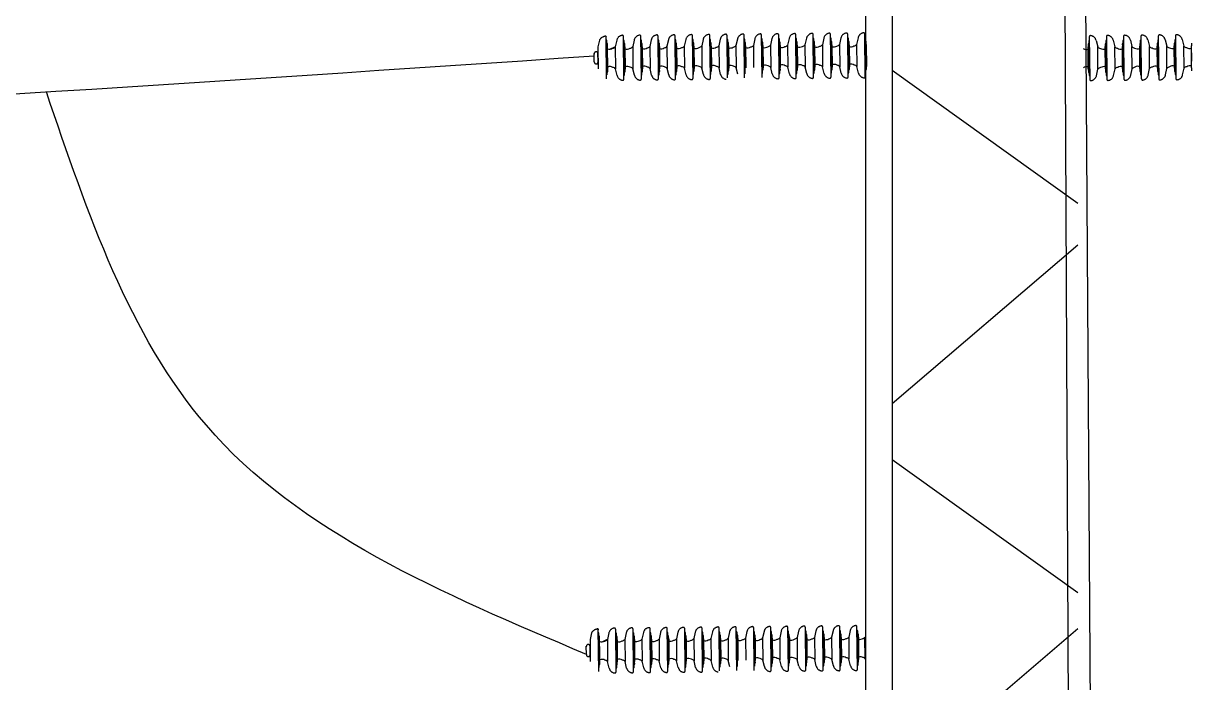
# Model space of a CAD drawing. Header units: inches. Extents: x 20.3 to 71.4, y 4.5 to 37.9.
# Drawn here: x 46.387 to 50.763, y 23.705 to 26.175 of the extents above; entities that cross this region are included whole.
import ezdxf

# ---------------------------------------------------------------- set-up
doc = ezdxf.new("R2010")
doc.units = ezdxf.units.IN
doc.header["$MEASUREMENT"] = 0
doc.linetypes.add('DASHED', pattern=[0.75, 0.5, -0.25])
doc.layers.add('DIM', color=2, linetype='Continuous')
doc.layers.add('medidas', color=3, linetype='Continuous')

msp = doc.modelspace()

# ---------------------------------------------------------------- linework, layer by layer
at = {"color": 2, "linetype": 'DASHED'}
for p, q in [((48.96056, 25.96983), (48.95895, 26.12879)), ((49.02473, 25.97053), (49.02312, 26.12949)), ((49.0889, 25.97118), (49.08729, 26.13014)), ((49.15402, 25.97179), (49.15241, 26.13075)), ((49.21819, 25.97249), (49.21658, 26.13145)), ((49.28237, 25.97314), (49.28075, 26.1321)), ((49.34748, 25.9738), (49.34587, 26.13276)), ((49.4126, 25.97442), (49.41099, 26.13337)), ((49.47677, 25.97512), (49.47516, 26.13407)), ((49.54095, 25.97577), (49.53934, 26.13472)), ((48.54466, 26.1121), (48.53918, 26.08747)), ((48.53918, 26.08747), (48.54002, 26.00454)), ((48.57173, 25.96684), (48.57012, 26.1258)), ((48.57145, 26.11173), (48.57026, 26.11171)), ((48.57395, 25.98214), (48.57265, 26.11055)), ((48.57394, 26.09966), (48.57276, 26.09965)), ((48.5762, 25.99425), (48.57514, 26.09849)), ((48.60979, 26.11185), (48.60431, 26.08722)), ((48.60431, 26.08722), (48.60515, 26.00429)), ((48.63686, 25.96659), (48.63525, 26.12555)), ((48.63658, 26.11148), (48.63539, 26.11147)), ((48.63907, 25.98189), (48.63777, 26.11031)), ((48.63907, 26.09942), (48.63788, 26.0994)), ((48.64038, 26.08668), (48.64122, 26.00375)), ((48.67491, 26.11246), (48.66942, 26.08783)), ((48.66942, 26.08783), (48.67026, 26.0049)), ((48.70198, 25.96721), (48.70037, 26.12616)), ((48.70169, 26.11209), (48.70051, 26.11208)), ((48.70419, 25.9825), (48.70289, 26.11092)), ((48.70418, 26.10003), (48.703, 26.10002)), ((48.7055, 26.08729), (48.70634, 26.00436)), ((48.73908, 26.11316), (48.7336, 26.08853)), ((48.7336, 26.08853), (48.73444, 26.0056)), ((48.76615, 25.96791), (48.76454, 26.12686)), ((48.76587, 26.11279), (48.76468, 26.11278)), ((48.76836, 25.9832), (48.76706, 26.11162)), ((48.76836, 26.10073), (48.76717, 26.10072)), ((48.76967, 26.08799), (48.77051, 26.00506)), ((48.80325, 26.11381), (48.79777, 26.08918)), ((48.79777, 26.08918), (48.79861, 26.00626)), ((48.83032, 25.96856), (48.82871, 26.12752)), ((48.83004, 26.11344), (48.82885, 26.11343)), ((48.83254, 25.98385), (48.83124, 26.11227)), ((48.83253, 26.10138), (48.83135, 26.10137)), ((48.83384, 26.08864), (48.83469, 26.00571)), ((48.86837, 26.11447), (48.86289, 26.08984)), ((48.86289, 26.08984), (48.86373, 26.00692)), ((48.89544, 25.96922), (48.89383, 26.12818)), ((48.89516, 26.1141), (48.89397, 26.11409)), ((48.89766, 25.98451), (48.89635, 26.11293)), ((48.89765, 26.10204), (48.89646, 26.10203)), ((48.89896, 26.0893), (48.8998, 26.00637)), ((48.93349, 26.11509), (48.928, 26.09045)), ((48.928, 26.09045), (48.92885, 26.00753)), ((48.96027, 26.11471), (48.95909, 26.1147)), ((48.96277, 25.98512), (48.96147, 26.11354)), ((48.96276, 26.10265), (48.96158, 26.10264)), ((48.96408, 26.08991), (48.96492, 26.00699)), ((48.99766, 26.11579), (48.99218, 26.09115)), ((48.99218, 26.09115), (48.99302, 26.00823)), ((49.02445, 26.11541), (49.02326, 26.1154)), ((49.02695, 25.98582), (49.02564, 26.11424)), ((49.02694, 26.10335), (49.02575, 26.10334)), ((49.02825, 26.09061), (49.02909, 26.00769)), ((49.06183, 26.11644), (49.05635, 26.0918)), ((49.05635, 26.0918), (49.05719, 26.00888)), ((49.08862, 26.11606), (49.08743, 26.11605)), ((49.09112, 25.98647), (49.08982, 26.11489)), ((49.09111, 26.104), (49.08993, 26.10399)), ((49.09243, 26.09126), (49.09327, 26.00834)), ((49.12695, 26.11705), (49.12147, 26.09242)), ((49.12147, 26.09242), (49.12231, 26.00949)), ((49.15374, 26.11668), (49.15255, 26.11666)), ((49.15624, 25.98709), (49.15493, 26.1155)), ((49.15623, 26.10461), (49.15504, 26.1046)), ((49.15754, 26.09188), (49.15838, 26.00895)), ((49.19112, 26.11775), (49.18564, 26.09312)), ((49.18564, 26.09312), (49.18648, 26.01019)), ((49.21791, 26.11738), (49.21672, 26.11736)), ((49.22041, 25.98779), (49.21911, 26.1162)), ((49.2204, 26.10531), (49.21922, 26.1053)), ((49.22172, 26.09257), (49.22256, 26.00965)), ((49.2553, 26.1184), (49.24981, 26.09377)), ((49.24981, 26.09377), (49.25065, 26.01084)), ((49.28208, 26.11803), (49.2809, 26.11802)), ((49.28458, 25.98844), (49.28328, 26.11685)), ((49.28457, 26.10596), (49.28339, 26.10595)), ((49.28589, 26.09323), (49.28673, 26.0103)), ((49.32041, 26.11906), (49.31493, 26.09443)), ((49.31493, 26.09443), (49.31577, 26.0115)), ((49.3472, 26.11869), (49.34601, 26.11868)), ((49.3497, 25.9891), (49.3484, 26.11752)), ((49.34969, 26.10662), (49.34851, 26.10661)), ((49.35101, 26.09389), (49.35185, 26.01096)), ((49.38553, 26.11967), (49.38005, 26.09504)), ((49.38005, 26.09504), (49.38089, 26.01211)), ((49.41232, 26.1193), (49.41113, 26.11929)), ((49.41482, 25.98971), (49.41351, 26.11813)), ((49.41481, 26.10724), (49.41362, 26.10722)), ((49.41612, 26.0945), (49.41696, 26.01157)), ((49.4497, 26.12037), (49.44422, 26.09574)), ((49.44422, 26.09574), (49.44506, 26.01281)), ((49.47649, 26.12), (49.4753, 26.11999)), ((49.47899, 25.99041), (49.47769, 26.11883)), ((49.47898, 26.10794), (49.4778, 26.10792)), ((49.4803, 26.0952), (49.48114, 26.01227)), ((49.51388, 26.12102), (49.50839, 26.09639)), ((49.50839, 26.09639), (49.50923, 26.01346)), ((49.54066, 26.12065), (49.53948, 26.12064)), ((49.54316, 25.99106), (49.54186, 26.11948)), ((49.54315, 26.10859), (49.54197, 26.10858)), ((49.54447, 26.09585), (49.54531, 26.01292)), ((50.3764, 26.00428), (50.37556, 26.0872)), ((50.37663, 26.09815), (50.37782, 26.09816)), ((50.37771, 26.10906), (50.37901, 25.98065)), ((50.37888, 26.11026), (50.38006, 26.11027)), ((50.37992, 26.12436), (50.38153, 25.9654)), ((50.40565, 26.11118), (50.41163, 26.08666)), ((50.41248, 26.00373), (50.41163, 26.08666)), ((50.44057, 26.00493), (50.43973, 26.08785)), ((50.44081, 26.0988), (50.44199, 26.09881)), ((50.44188, 26.10972), (50.44318, 25.9813)), ((50.44305, 26.11091), (50.44424, 26.11092)), ((50.4441, 26.12501), (50.44571, 25.96605)), ((50.46983, 26.11183), (50.47581, 26.08731)), ((50.47665, 26.00439), (50.47581, 26.08731)), ((50.50475, 26.00563), (50.50391, 26.08855)), ((50.50498, 26.0995), (50.50616, 26.09951)), ((50.50605, 26.11042), (50.50736, 25.982)), ((50.50723, 26.11161), (50.50841, 26.11162)), ((50.50827, 26.12571), (50.50988, 25.96675)), ((50.534, 26.11253), (50.53998, 26.08801)), ((50.54082, 26.00509), (50.53998, 26.08801)), ((50.56986, 26.00624), (50.56902, 26.08917)), ((50.5701, 26.10011), (50.57128, 26.10012)), ((50.57117, 26.11103), (50.57247, 25.98261)), ((50.57234, 26.11222), (50.57353, 26.11224)), ((50.57339, 26.12632), (50.575, 25.96736)), ((50.59912, 26.11314), (50.6051, 26.08862)), ((50.60594, 26.0057), (50.6051, 26.08862)), ((50.63498, 26.0069), (50.63414, 26.08983)), ((50.63521, 26.10077), (50.6364, 26.10079)), ((50.63629, 26.11169), (50.63759, 25.98327)), ((50.63746, 26.11288), (50.63865, 26.1129)), ((50.6385, 26.12698), (50.64011, 25.96802)), ((50.66423, 26.1138), (50.67022, 26.08928)), ((50.67106, 26.00636), (50.67022, 26.08928)), ((50.69915, 26.00755), (50.69831, 26.09048)), ((50.69939, 26.10142), (50.70057, 26.10144)), ((50.70046, 26.11234), (50.70176, 25.98392)), ((50.70163, 26.11354), (50.70282, 26.11355)), ((50.70268, 26.12763), (50.70429, 25.96867)), ((50.72841, 26.11445), (50.73439, 26.08994)), ((50.73523, 26.00701), (50.73439, 26.08994)), ((50.76333, 26.00825), (50.76249, 26.09118)), ((48.52557, 26.03145), (48.52526, 26.06209)), ((48.53975, 26.03159), (48.53944, 26.06223)), ((48.57582, 26.03105), (48.57551, 26.06169)), ((48.64095, 26.0308), (48.64064, 26.06144)), ((48.70607, 26.03141), (48.70575, 26.06205)), ((48.77024, 26.03211), (48.76993, 26.06275)), ((48.83441, 26.03276), (48.8341, 26.0634)), ((48.89953, 26.03343), (48.89922, 26.06406)), ((48.96465, 26.03404), (48.96433, 26.06468)), ((49.02882, 26.03474), (49.02851, 26.06538)), ((49.09299, 26.03539), (49.09268, 26.06603)), ((49.15811, 26.036), (49.1578, 26.06664)), ((49.22228, 26.0367), (49.22197, 26.06734)), ((49.28646, 26.03735), (49.28614, 26.06799)), ((49.35157, 26.03801), (49.35126, 26.06865)), ((49.41669, 26.03862), (49.41638, 26.06926)), ((49.48086, 26.03932), (49.48055, 26.06996)), ((49.54504, 26.03997), (49.54472, 26.07061)), ((50.37583, 26.06015), (50.37614, 26.02951)), ((50.44001, 26.0608), (50.44032, 26.03016)), ((50.50418, 26.0615), (50.50449, 26.03086)), ((50.5693, 26.06211), (50.56961, 26.03148)), ((50.63441, 26.06277), (50.63473, 26.03214)), ((50.69859, 26.06343), (50.6989, 26.03279)), ((50.76276, 26.06413), (50.76307, 26.03349)), ((48.61113, 25.97978), (48.60515, 26.00429)), ((48.67625, 25.98039), (48.67026, 26.0049)), ((48.74042, 25.98109), (48.73444, 26.0056)), ((48.80459, 25.98174), (48.79861, 26.00626)), ((48.86971, 25.9824), (48.86373, 26.00692)), ((48.93483, 25.98301), (48.92885, 26.00753)), ((48.999, 25.98371), (48.99302, 26.00823)), ((49.06317, 25.98436), (49.05719, 26.00888)), ((49.19246, 25.98567), (49.18648, 26.01019)), ((49.22148, 25.9987), (49.2203, 25.99869)), ((49.25664, 25.98633), (49.25065, 26.01084)), ((49.28566, 25.99935), (49.28447, 25.99934)), ((49.32175, 25.98699), (49.31577, 26.0115)), ((49.35077, 26.00001), (49.34959, 26)), ((49.38687, 25.9876), (49.38089, 26.01211)), ((49.41589, 26.00062), (49.41471, 26.00061)), ((49.45104, 25.9883), (49.44506, 26.01281)), ((49.48006, 26.00132), (49.47888, 26.00131)), ((49.51522, 25.98895), (49.50923, 26.01346)), ((49.54424, 26.00198), (49.54305, 26.00196)), ((50.40699, 25.9791), (50.41248, 26.00373)), ((50.47117, 25.97975), (50.47665, 26.00439)), ((50.53534, 25.98045), (50.54082, 26.00509)), ((50.60046, 25.98107), (50.60594, 26.0057)), ((50.66557, 25.98173), (50.67106, 26.00636)), ((50.72975, 25.98238), (50.73523, 26.00701)), ((48.6379, 25.98069), (48.63672, 25.98068)), ((48.64015, 25.9928), (48.63896, 25.99279)), ((48.70302, 25.9813), (48.70183, 25.98129)), ((48.70527, 25.99342), (48.70408, 25.9934)), ((48.76719, 25.982), (48.76601, 25.98199)), ((48.76944, 25.99412), (48.76825, 25.9941)), ((48.83137, 25.98265), (48.83018, 25.98264)), ((48.83361, 25.99477), (48.83243, 25.99475)), ((48.89648, 25.98332), (48.8953, 25.9833)), ((48.89873, 25.99543), (48.89754, 25.99541)), ((48.9616, 25.98393), (48.96042, 25.98392)), ((48.96385, 25.99604), (48.96266, 25.99603)), ((49.02577, 25.98463), (49.02459, 25.98461)), ((49.02802, 25.99674), (49.02683, 25.99673)), ((49.21924, 25.98659), (49.21805, 25.98658)), ((49.28341, 25.98724), (49.28222, 25.98723)), ((49.34853, 25.9879), (49.34734, 25.98789)), ((49.41364, 25.98851), (49.41246, 25.9885)), ((49.47782, 25.98921), (49.47663, 25.9892)), ((49.54199, 25.98986), (49.5408, 25.98985)), ((50.37772, 25.99154), (50.3789, 25.99155)), ((50.38021, 25.97947), (50.38139, 25.97949)), ((50.44189, 25.99219), (50.44307, 25.9922)), ((50.44438, 25.98013), (50.44556, 25.98014)), ((50.50606, 25.99289), (50.50725, 25.9929)), ((50.50855, 25.98083), (50.50974, 25.98084)), ((50.57118, 25.9935), (50.57236, 25.99351)), ((50.57367, 25.98144), (50.57486, 25.98145)), ((50.6363, 25.99416), (50.63748, 25.99417)), ((50.63879, 25.9821), (50.63997, 25.98211)), ((50.70047, 25.99481), (50.70165, 25.99482)), ((50.70296, 25.98275), (50.70415, 25.98276)), ((48.54222, 23.74656), (48.5406, 23.90551)), ((48.60734, 23.74631), (48.60573, 23.90527)), ((48.67246, 23.74692), (48.67085, 23.90588)), ((48.73663, 23.74762), (48.73502, 23.90658)), ((48.80081, 23.74827), (48.79919, 23.90723)), ((48.86592, 23.74893), (48.86431, 23.90789)), ((48.93104, 23.74954), (48.92943, 23.9085)), ((48.99521, 23.75024), (48.9936, 23.9092)), ((49.05939, 23.75089), (49.05777, 23.90985)), ((49.09743, 23.89676), (49.09195, 23.87213)), ((49.1245, 23.75151), (49.12289, 23.91046)), ((49.12422, 23.89639), (49.12303, 23.89638)), ((49.1616, 23.89746), (49.15612, 23.87283)), ((49.18868, 23.75221), (49.18706, 23.91116)), ((49.18839, 23.89709), (49.18721, 23.89708)), ((49.22578, 23.89811), (49.2203, 23.87348)), ((49.25285, 23.75286), (49.25124, 23.91182)), ((49.25256, 23.89774), (49.25138, 23.89773)), ((49.25506, 23.76815), (49.25376, 23.89657)), ((49.2909, 23.89877), (49.28541, 23.87414)), ((49.31797, 23.75352), (49.31635, 23.91248)), ((49.31768, 23.8984), (49.3165, 23.89839)), ((49.32018, 23.76881), (49.31888, 23.89723)), ((49.35601, 23.89939), (49.35053, 23.87475)), ((49.38308, 23.75413), (49.38147, 23.91309)), ((49.3828, 23.89901), (49.38161, 23.899)), ((49.3853, 23.76942), (49.384, 23.89784)), ((49.42019, 23.90009), (49.4147, 23.87545)), ((49.44726, 23.75483), (49.44564, 23.91379)), ((49.44697, 23.89971), (49.44579, 23.8997)), ((49.44947, 23.77012), (49.44817, 23.89854)), ((49.48436, 23.90074), (49.47888, 23.8761)), ((49.51143, 23.75548), (49.50982, 23.91444)), ((49.51114, 23.90036), (49.50996, 23.90035)), ((49.51364, 23.77077), (49.51234, 23.89919)), ((48.51515, 23.89181), (48.50966, 23.86718)), ((48.50966, 23.86718), (48.5105, 23.78425)), ((48.54193, 23.89144), (48.54075, 23.89143)), ((48.54443, 23.76185), (48.54313, 23.89027)), ((48.54442, 23.87938), (48.54324, 23.87936)), ((48.54668, 23.77396), (48.54562, 23.8782)), ((48.58027, 23.89156), (48.57479, 23.86693)), ((48.57479, 23.86693), (48.57563, 23.78401)), ((48.60706, 23.89119), (48.60587, 23.89118)), ((48.60956, 23.7616), (48.60825, 23.89002)), ((48.60955, 23.87913), (48.60836, 23.87912)), ((48.61086, 23.86639), (48.6117, 23.78346)), ((48.64539, 23.89218), (48.63991, 23.86754)), ((48.63991, 23.86754), (48.64075, 23.78462)), ((48.67217, 23.8918), (48.67099, 23.89179)), ((48.67467, 23.76221), (48.67337, 23.89063)), ((48.67467, 23.87974), (48.67348, 23.87973)), ((48.67598, 23.867), (48.67682, 23.78408)), ((48.70956, 23.89288), (48.70408, 23.86824)), ((48.70408, 23.86824), (48.70492, 23.78532)), ((48.73635, 23.8925), (48.73516, 23.89249)), ((48.73885, 23.76291), (48.73754, 23.89133)), ((48.73884, 23.88044), (48.73765, 23.88043)), ((48.74015, 23.8677), (48.74099, 23.78478)), ((48.77373, 23.89353), (48.76825, 23.8689)), ((48.76825, 23.8689), (48.76909, 23.78597)), ((48.80052, 23.89316), (48.79934, 23.89314)), ((48.80302, 23.76357), (48.80172, 23.89198)), ((48.80301, 23.88109), (48.80183, 23.88108)), ((48.80433, 23.86835), (48.80517, 23.78543)), ((48.83885, 23.89419), (48.83337, 23.86956)), ((48.83337, 23.86956), (48.83421, 23.78663)), ((48.86564, 23.89382), (48.86445, 23.8938)), ((48.86814, 23.76423), (48.86683, 23.89264)), ((48.86813, 23.88175), (48.86695, 23.88174)), ((48.86944, 23.86901), (48.87029, 23.78609)), ((48.90397, 23.8948), (48.89849, 23.87017)), ((48.89849, 23.87017), (48.89933, 23.78724)), ((48.93076, 23.89443), (48.92957, 23.89442)), ((48.93325, 23.76484), (48.93195, 23.89326)), ((48.93325, 23.88236), (48.93206, 23.88235)), ((48.93456, 23.86963), (48.9354, 23.7867)), ((48.96814, 23.8955), (48.96266, 23.87087)), ((48.96266, 23.87087), (48.9635, 23.78794)), ((48.99493, 23.89513), (48.99374, 23.89512)), ((48.99743, 23.76554), (48.99612, 23.89395)), ((48.99742, 23.88306), (48.99624, 23.88305)), ((48.99873, 23.87033), (48.99958, 23.7874)), ((49.03231, 23.89615), (49.02683, 23.87152)), ((49.02683, 23.87152), (49.02767, 23.78859)), ((49.0591, 23.89578), (49.05792, 23.89577)), ((49.0616, 23.76619), (49.0603, 23.89461)), ((49.06159, 23.88372), (49.06041, 23.8837)), ((49.06291, 23.87098), (49.06375, 23.78805)), ((49.09195, 23.87213), (49.09279, 23.7892)), ((49.12672, 23.7668), (49.12542, 23.89522)), ((49.12671, 23.88433), (49.12553, 23.88432)), ((49.12802, 23.87159), (49.12887, 23.78866)), ((49.15612, 23.87283), (49.15696, 23.7899)), ((49.19089, 23.7675), (49.18959, 23.89592)), ((49.19088, 23.88503), (49.1897, 23.88501)), ((49.1922, 23.87229), (49.19304, 23.78936)), ((49.2203, 23.87348), (49.22114, 23.79055)), ((49.25506, 23.88568), (49.25387, 23.88567)), ((49.25637, 23.87294), (49.25721, 23.79001)), ((49.28541, 23.87414), (49.28625, 23.79122)), ((49.32017, 23.88634), (49.31899, 23.88633)), ((49.32149, 23.8736), (49.32233, 23.79067)), ((49.35053, 23.87475), (49.35137, 23.79183)), ((49.38529, 23.88695), (49.38411, 23.88694)), ((49.3866, 23.87421), (49.38745, 23.79129)), ((49.4147, 23.87545), (49.41554, 23.79253)), ((49.44946, 23.88765), (49.44828, 23.88764)), ((49.45078, 23.87491), (49.45162, 23.79199)), ((49.47888, 23.8761), (49.47972, 23.79318)), ((49.51364, 23.8883), (49.51245, 23.88829)), ((49.51495, 23.87556), (49.51579, 23.79264)), ((48.49605, 23.81116), (48.49574, 23.8418)), ((48.51023, 23.8113), (48.50992, 23.84194)), ((48.5463, 23.81076), (48.54599, 23.8414)), ((48.61143, 23.81052), (48.61112, 23.84115)), ((48.67655, 23.81113), (48.67624, 23.84177)), ((48.74072, 23.81183), (48.74041, 23.84247)), ((48.80489, 23.81248), (48.80458, 23.84312)), ((48.87001, 23.81314), (48.8697, 23.84378)), ((48.93513, 23.81375), (48.93482, 23.84439)), ((48.9993, 23.81445), (48.99899, 23.84509)), ((49.06347, 23.8151), (49.06316, 23.84574)), ((49.12859, 23.81571), (49.12828, 23.84635)), ((49.19276, 23.81641), (49.19245, 23.84705)), ((49.25694, 23.81706), (49.25663, 23.8477)), ((49.32205, 23.81773), (49.32174, 23.84836)), ((49.38717, 23.81834), (49.38686, 23.84898)), ((49.45134, 23.81904), (49.45103, 23.84968)), ((49.51552, 23.81969), (49.51521, 23.85033)), ((48.58161, 23.75949), (48.57563, 23.78401)), ((48.61063, 23.77252), (48.60945, 23.77251)), ((48.64673, 23.7601), (48.64075, 23.78462)), ((48.67575, 23.77313), (48.67456, 23.77312)), ((48.7109, 23.7608), (48.70492, 23.78532)), ((48.73992, 23.77383), (48.73874, 23.77382)), ((48.77507, 23.76145), (48.76909, 23.78597)), ((48.80409, 23.77448), (48.80291, 23.77447)), ((48.84019, 23.76211), (48.83421, 23.78663)), ((48.86921, 23.77514), (48.86803, 23.77513)), ((48.90531, 23.76273), (48.89933, 23.78724)), ((48.93433, 23.77575), (48.93314, 23.77574)), ((48.96948, 23.76343), (48.9635, 23.78794)), ((48.9985, 23.77645), (48.99732, 23.77644)), ((49.03365, 23.76408), (49.02767, 23.78859)), ((49.16294, 23.76539), (49.15696, 23.7899)), ((49.18972, 23.7663), (49.18853, 23.76629)), ((49.19196, 23.77841), (49.19078, 23.7784)), ((49.22712, 23.76604), (49.22114, 23.79055)), ((49.25389, 23.76695), (49.25271, 23.76694)), ((49.25614, 23.77907), (49.25495, 23.77905)), ((49.29223, 23.7667), (49.28625, 23.79122)), ((49.31901, 23.76762), (49.31782, 23.7676)), ((49.32125, 23.77973), (49.32007, 23.77971)), ((49.35735, 23.76731), (49.35137, 23.79183)), ((49.38413, 23.76823), (49.38294, 23.76821)), ((49.38637, 23.78034), (49.38519, 23.78033)), ((49.42153, 23.76801), (49.41554, 23.79253)), ((49.4483, 23.76893), (49.44711, 23.76891)), ((49.45055, 23.78104), (49.44936, 23.78103)), ((49.4857, 23.76866), (49.47972, 23.79318)), ((49.51247, 23.76958), (49.51129, 23.76957)), ((49.51472, 23.78169), (49.51353, 23.78168)), ((48.60838, 23.76041), (48.6072, 23.76039)), ((48.6735, 23.76102), (48.67232, 23.76101)), ((48.73767, 23.76172), (48.73649, 23.76171)), ((48.80185, 23.76237), (48.80066, 23.76236)), ((48.86696, 23.76303), (48.86578, 23.76302)), ((48.93208, 23.76364), (48.9309, 23.76363)), ((48.99625, 23.76434), (48.99507, 23.76433))]:
    msp.add_line(p, q, dxfattribs=at)
at = {"color": 2}
for p, q in [((48.58429, 26.07808), (48.60469, 26.08893)), ((48.64038, 26.08668), (48.64026, 26.09824)), ((48.7055, 26.08729), (48.70538, 26.09885)), ((48.76967, 26.08799), (48.76955, 26.09955)), ((48.83384, 26.08864), (48.83373, 26.10021)), ((48.89896, 26.0893), (48.89884, 26.10087)), ((48.96408, 26.08991), (48.96396, 26.10148)), ((49.02825, 26.09061), (49.02813, 26.10218)), ((49.09243, 26.09126), (49.09231, 26.10283)), ((49.15754, 26.09188), (49.15742, 26.10344)), ((49.22172, 26.09257), (49.2216, 26.10414)), ((49.28589, 26.09323), (49.28577, 26.10479)), ((49.35101, 26.09389), (49.35089, 26.10545)), ((49.41612, 26.0945), (49.41601, 26.10606)), ((49.4803, 26.0952), (49.48018, 26.10676)), ((49.54447, 26.09585), (49.54435, 26.10741)), ((50.37546, 26.09695), (50.37556, 26.0872)), ((50.43963, 26.0976), (50.43973, 26.08785)), ((50.50381, 26.0983), (50.50391, 26.08855)), ((50.56892, 26.09892), (50.56902, 26.08917)), ((50.63404, 26.09958), (50.63414, 26.08983)), ((50.69821, 26.10023), (50.69831, 26.09048)), ((50.76239, 26.10093), (50.76249, 26.09118)), ((48.64132, 25.994), (48.64122, 26.00375)), ((48.70644, 25.99461), (48.70634, 26.00436)), ((48.77061, 25.99531), (48.77051, 26.00506)), ((48.83478, 25.99596), (48.83469, 26.00571)), ((48.8999, 25.99662), (48.8998, 26.00637)), ((48.96502, 25.99724), (48.96492, 26.00699)), ((49.02919, 25.99794), (49.02909, 26.00769)), ((49.15848, 25.9992), (49.15838, 26.00895)), ((49.22266, 25.9999), (49.22256, 26.00965)), ((49.28683, 26.00055), (49.28673, 26.0103)), ((49.35195, 26.00121), (49.35185, 26.01096)), ((49.41706, 26.00182), (49.41696, 26.01157)), ((49.48124, 26.00252), (49.48114, 26.01227)), ((49.54541, 26.00317), (49.54531, 26.01292)), ((50.3764, 26.00428), (50.37652, 25.99271)), ((50.44057, 26.00493), (50.44069, 25.99336)), ((50.50475, 26.00563), (50.50486, 25.99406)), ((50.56986, 26.00624), (50.56998, 25.99467)), ((50.63498, 26.0069), (50.6351, 25.99533)), ((50.69915, 26.00755), (50.69927, 25.99598)), ((50.76333, 26.00825), (50.76344, 25.99668)), ((48.55477, 23.8578), (48.57517, 23.86865)), ((48.61086, 23.86639), (48.61075, 23.87796)), ((48.67598, 23.867), (48.67586, 23.87857)), ((48.74015, 23.8677), (48.74004, 23.87927)), ((48.80433, 23.86835), (48.80421, 23.87992)), ((48.86944, 23.86901), (48.86933, 23.88058)), ((48.93456, 23.86963), (48.93444, 23.88119)), ((48.99873, 23.87033), (48.99862, 23.88189)), ((49.06291, 23.87098), (49.06279, 23.88254)), ((49.12802, 23.87159), (49.12791, 23.88315)), ((49.1922, 23.87229), (49.19208, 23.88385)), ((49.25637, 23.87294), (49.25625, 23.88451)), ((49.32149, 23.8736), (49.32137, 23.88517)), ((49.3866, 23.87421), (49.38649, 23.88578)), ((49.45078, 23.87491), (49.45066, 23.88648)), ((49.51495, 23.87556), (49.51483, 23.88713)), ((49.53812, 23.87588), (49.53896, 23.79295)), ((48.6118, 23.77371), (48.6117, 23.78346)), ((48.67692, 23.77433), (48.67682, 23.78408)), ((48.74109, 23.77503), (48.74099, 23.78478)), ((48.80527, 23.77568), (48.80517, 23.78543)), ((48.87038, 23.77634), (48.87029, 23.78609)), ((48.9355, 23.77695), (48.9354, 23.7867)), ((48.99967, 23.77765), (48.99958, 23.7874)), ((49.12896, 23.77891), (49.12887, 23.78866)), ((49.19314, 23.77961), (49.19304, 23.78936)), ((49.25731, 23.78026), (49.25721, 23.79001)), ((49.32243, 23.78092), (49.32233, 23.79067)), ((49.38754, 23.78154), (49.38745, 23.79129)), ((49.45172, 23.78223), (49.45162, 23.79199)), ((49.51589, 23.78289), (49.51579, 23.79264))]:
    msp.add_line(p, q, dxfattribs=at)
for points in [[(48.53702, 26.02494), (48.53987, 26.01958)], [(48.5075, 23.80466), (48.51035, 23.7993)]]:
    msp.add_lwpolyline(points, dxfattribs=at)
at = {"color": 2, "linetype": 'DASHED'}
for centre, radius, start, end in [((48.63292, 26.1067), 0.02369, 97.29915, 167.45121), ((48.63051, 26.1255), 0.00474, 0.58123, 97.29915), ((48.69803, 26.10731), 0.02369, 97.29915, 167.45121), ((48.69563, 26.12612), 0.00474, 0.58123, 97.29915), ((48.76221, 26.10801), 0.02369, 97.29915, 167.45121), ((48.7598, 26.12682), 0.00474, 0.58123, 97.29915), ((48.82638, 26.10867), 0.02369, 97.29915, 167.45121), ((48.82397, 26.12747), 0.00474, 0.58123, 97.29915), ((48.8915, 26.10933), 0.02369, 97.29915, 167.45121), ((48.88909, 26.12813), 0.00474, 0.58123, 97.29915), ((48.95661, 26.10994), 0.02369, 97.29915, 167.45121), ((48.95421, 26.12874), 0.00474, 0.58123, 97.29915), ((49.02079, 26.11064), 0.02369, 97.29915, 167.45121), ((49.01838, 26.12944), 0.00474, 0.58123, 97.29915), ((49.08496, 26.11129), 0.02369, 97.29915, 167.45121), ((49.08255, 26.13009), 0.00474, 0.58123, 97.29915), ((49.15008, 26.1119), 0.02369, 97.29915, 167.45121), ((49.14767, 26.1307), 0.00474, 0.58123, 97.29915), ((49.21425, 26.1126), 0.02369, 97.29915, 167.45121), ((49.21184, 26.1314), 0.00474, 0.58123, 97.29915), ((49.27842, 26.11325), 0.02369, 97.29915, 167.45121), ((49.27602, 26.13205), 0.00474, 0.58123, 97.29915), ((49.34354, 26.11391), 0.02369, 97.29915, 167.45121), ((49.34113, 26.13271), 0.00474, 0.58123, 97.29915), ((49.40866, 26.11452), 0.02369, 97.29915, 167.45121), ((49.40625, 26.13333), 0.00474, 0.58123, 97.29915), ((49.47283, 26.11522), 0.02369, 97.29915, 167.45121), ((49.47042, 26.13403), 0.00474, 0.58123, 97.29915), ((49.537, 26.11587), 0.02369, 97.29915, 167.45121), ((49.5346, 26.13468), 0.00474, 0.58123, 97.29915), ((50.38466, 26.12441), 0.00474, 83.86332, 180.58123), ((50.38263, 26.10556), 0.02369, 13.71125, 83.86332), ((50.44883, 26.12506), 0.00474, 83.86332, 180.58123), ((50.44681, 26.10621), 0.02369, 13.71125, 83.86332), ((50.51301, 26.12576), 0.00474, 83.86332, 180.58123), ((50.51098, 26.10691), 0.02369, 13.71125, 83.86332), ((50.57812, 26.12637), 0.00474, 83.86332, 180.58123), ((50.5761, 26.10752), 0.02369, 13.71125, 83.86332), ((50.64324, 26.12703), 0.00474, 83.86332, 180.58123), ((50.64121, 26.10818), 0.02369, 13.71125, 83.86332), ((50.70741, 26.12768), 0.00474, 83.86332, 180.58123), ((50.70539, 26.10883), 0.02369, 13.71125, 83.86332), ((48.56956, 26.09763), 0.0288, 99.64599, 149.84696), ((48.56727, 26.12202), 0.00474, 25.55611, 122.27403), ((48.57146, 26.11054), 0.00118, 0.58123, 90.58123), ((48.57395, 26.09848), 0.00118, 0.58123, 90.58123), ((48.63659, 26.11029), 0.00118, 0.58123, 90.58123), ((48.63908, 26.09823), 0.00118, 0.58123, 90.58123), ((48.7017, 26.11091), 0.00118, 0.58123, 90.58123), ((48.7042, 26.09884), 0.00118, 0.58123, 90.58123), ((48.76588, 26.11161), 0.00118, 0.58123, 90.58123), ((48.76837, 26.09954), 0.00118, 0.58123, 90.58123), ((48.83005, 26.11226), 0.00118, 0.58123, 90.58123), ((48.83254, 26.10019), 0.00118, 0.58123, 90.58123), ((48.89517, 26.11292), 0.00118, 0.58123, 90.58123), ((48.89766, 26.10085), 0.00118, 0.58123, 90.58123), ((48.96028, 26.11353), 0.00118, 0.58123, 90.58123), ((48.96278, 26.10147), 0.00118, 0.58123, 90.58123), ((49.02446, 26.11423), 0.00118, 0.58123, 90.58123), ((49.02695, 26.10217), 0.00118, 0.58123, 90.58123), ((49.08863, 26.11488), 0.00118, 0.58123, 90.58123), ((49.09112, 26.10282), 0.00118, 0.58123, 90.58123), ((49.15375, 26.11549), 0.00118, 0.58123, 90.58123), ((49.15624, 26.10343), 0.00118, 0.58123, 90.58123), ((49.21792, 26.11619), 0.00118, 0.58123, 90.58123), ((49.22041, 26.10413), 0.00118, 0.58123, 90.58123), ((49.28209, 26.11684), 0.00118, 0.58123, 90.58123), ((49.28459, 26.10478), 0.00118, 0.58123, 90.58123), ((49.34721, 26.1175), 0.00118, 0.58123, 90.58123), ((49.3497, 26.10544), 0.00118, 0.58123, 90.58123), ((49.41233, 26.11812), 0.00118, 0.58123, 90.58123), ((49.41482, 26.10605), 0.00118, 0.58123, 90.58123), ((49.4765, 26.11882), 0.00118, 0.58123, 90.58123), ((49.47899, 26.10675), 0.00118, 0.58123, 90.58123), ((49.54067, 26.11947), 0.00118, 0.58123, 90.58123), ((49.54317, 26.1074), 0.00118, 0.58123, 90.58123), ((50.37665, 26.09697), 0.00118, 90.58123, 180.58123), ((50.37889, 26.10908), 0.00118, 90.58123, 180.58123), ((50.44082, 26.09762), 0.00118, 90.58123, 180.58123), ((50.44307, 26.10973), 0.00118, 90.58123, 180.58123), ((50.50499, 26.09832), 0.00118, 90.58123, 180.58123), ((50.50724, 26.11043), 0.00118, 90.58123, 180.58123), ((50.57011, 26.09893), 0.00118, 90.58123, 180.58123), ((50.57236, 26.11104), 0.00118, 90.58123, 180.58123), ((50.63523, 26.09959), 0.00118, 90.58123, 180.58123), ((50.63747, 26.1117), 0.00118, 90.58123, 180.58123), ((50.6994, 26.10024), 0.00118, 90.58123, 180.58123), ((50.70165, 26.11235), 0.00118, 90.58123, 180.58123), ((48.53236, 26.06125), 0.00715, 353.28594, 187.87653), ((48.53267, 26.03061), 0.00715, 173.28594, 7.87653), ((48.96383, 25.99722), 0.00118, 270.58123, 0.58123), ((49.02801, 25.99792), 0.00118, 270.58123, 0.58123), ((49.22147, 25.99989), 0.00118, 270.58123, 0.58123), ((49.28564, 26.00054), 0.00118, 270.58123, 0.58123), ((49.35076, 26.0012), 0.00118, 270.58123, 0.58123), ((49.41588, 26.00181), 0.00118, 270.58123, 0.58123), ((49.48005, 26.00251), 0.00118, 270.58123, 0.58123), ((49.54422, 26.00316), 0.00118, 270.58123, 0.58123), ((48.57501, 25.99424), 0.00118, 270.58123, 0.58123), ((48.63415, 25.98539), 0.02369, 193.71125, 263.86332), ((48.63212, 25.96655), 0.00474, 263.86332, 0.58123), ((48.63789, 25.98188), 0.00118, 270.58123, 0.58123), ((48.64014, 25.99399), 0.00118, 270.58123, 0.58123), ((48.69927, 25.98601), 0.02369, 193.71125, 263.86332), ((48.69724, 25.96716), 0.00474, 263.86332, 0.58123), ((48.70301, 25.98249), 0.00118, 270.58123, 0.58123), ((48.70525, 25.9946), 0.00118, 270.58123, 0.58123), ((48.76344, 25.9867), 0.02369, 193.71125, 263.86332), ((48.76141, 25.96786), 0.00474, 263.86332, 0.58123), ((48.76718, 25.98319), 0.00118, 270.58123, 0.58123), ((48.76943, 25.9953), 0.00118, 270.58123, 0.58123), ((48.82761, 25.98736), 0.02369, 193.71125, 263.86332), ((48.82559, 25.96851), 0.00474, 263.86332, 0.58123), ((48.83135, 25.98384), 0.00118, 270.58123, 0.58123), ((48.8336, 25.99595), 0.00118, 270.58123, 0.58123), ((48.89273, 25.98802), 0.02369, 193.71125, 263.86332), ((48.8907, 25.96917), 0.00474, 263.86332, 0.58123), ((48.89647, 25.9845), 0.00118, 270.58123, 0.58123), ((48.89872, 25.99661), 0.00118, 270.58123, 0.58123), ((48.95785, 25.98863), 0.02369, 193.71125, 263.86332), ((48.95582, 25.96978), 0.00474, 263.86332, 0.58123), ((48.96159, 25.98511), 0.00118, 270.58123, 0.58123), ((49.02202, 25.98933), 0.02369, 193.71125, 263.86332), ((49.02576, 25.98581), 0.00118, 270.58123, 0.58123), ((49.21548, 25.99129), 0.02369, 193.71125, 263.86332), ((49.21346, 25.97244), 0.00474, 263.86332, 0.58123), ((49.21922, 25.98777), 0.00118, 270.58123, 0.58123), ((49.27966, 25.99194), 0.02369, 193.71125, 263.86332), ((49.27763, 25.97309), 0.00474, 263.86332, 0.58123), ((49.2834, 25.98843), 0.00118, 270.58123, 0.58123), ((49.34477, 25.9926), 0.02369, 193.71125, 263.86332), ((49.34275, 25.97376), 0.00474, 263.86332, 0.58123), ((49.34851, 25.98909), 0.00118, 270.58123, 0.58123), ((49.40989, 25.99321), 0.02369, 193.71125, 263.86332), ((49.40786, 25.97437), 0.00474, 263.86332, 0.58123), ((49.41363, 25.9897), 0.00118, 270.58123, 0.58123), ((49.47406, 25.99391), 0.02369, 193.71125, 263.86332), ((49.47204, 25.97507), 0.00474, 263.86332, 0.58123), ((49.4778, 25.9904), 0.00118, 270.58123, 0.58123), ((49.53824, 25.99456), 0.02369, 193.71125, 263.86332), ((49.53621, 25.97572), 0.00474, 263.86332, 0.58123), ((49.54198, 25.99105), 0.00118, 270.58123, 0.58123), ((50.3777, 25.99272), 0.00118, 180.58123, 270.58123), ((50.38019, 25.98066), 0.00118, 180.58123, 270.58123), ((50.38627, 25.96545), 0.00474, 180.58123, 277.29915), ((50.38386, 25.98425), 0.02369, 277.29915, 347.45121), ((50.44188, 25.99337), 0.00118, 180.58123, 270.58123), ((50.44437, 25.98131), 0.00118, 180.58123, 270.58123), ((50.45045, 25.9661), 0.00474, 180.58123, 277.29915), ((50.44804, 25.9849), 0.02369, 277.29915, 347.45121), ((50.50605, 25.99407), 0.00118, 180.58123, 270.58123), ((50.50854, 25.98201), 0.00118, 180.58123, 270.58123), ((50.51462, 25.9668), 0.00474, 180.58123, 277.29915), ((50.51221, 25.9856), 0.02369, 277.29915, 347.45121), ((50.57117, 25.99469), 0.00118, 180.58123, 270.58123), ((50.57366, 25.98262), 0.00118, 180.58123, 270.58123), ((50.57974, 25.96741), 0.00474, 180.58123, 277.29915), ((50.57733, 25.98621), 0.02369, 277.29915, 347.45121), ((50.63628, 25.99535), 0.00118, 180.58123, 270.58123), ((50.63878, 25.98328), 0.00118, 180.58123, 270.58123), ((50.64485, 25.96807), 0.00474, 180.58123, 277.29915), ((50.64245, 25.98687), 0.02369, 277.29915, 347.45121), ((50.70046, 25.996), 0.00118, 180.58123, 270.58123), ((50.70295, 25.98393), 0.00118, 180.58123, 270.58123), ((50.70903, 25.96872), 0.00474, 180.58123, 277.29915), ((50.70662, 25.98752), 0.02369, 277.29915, 347.45121), ((48.54005, 23.87735), 0.0288, 99.64599, 149.84696), ((48.53775, 23.90173), 0.00474, 25.55611, 122.27403), ((48.6034, 23.88642), 0.02369, 97.29915, 167.45121), ((48.60099, 23.90522), 0.00474, 0.58123, 97.29915), ((48.66852, 23.88703), 0.02369, 97.29915, 167.45121), ((48.66611, 23.90583), 0.00474, 0.58123, 97.29915), ((48.73269, 23.88773), 0.02369, 97.29915, 167.45121), ((48.73028, 23.90653), 0.00474, 0.58123, 97.29915), ((48.79686, 23.88838), 0.02369, 97.29915, 167.45121), ((48.79445, 23.90718), 0.00474, 0.58123, 97.29915), ((48.86198, 23.88904), 0.02369, 97.29915, 167.45121), ((48.85957, 23.90784), 0.00474, 0.58123, 97.29915), ((48.9271, 23.88965), 0.02369, 97.29915, 167.45121), ((48.92469, 23.90845), 0.00474, 0.58123, 97.29915), ((48.99127, 23.89035), 0.02369, 97.29915, 167.45121), ((48.98886, 23.90915), 0.00474, 0.58123, 97.29915), ((49.05544, 23.891), 0.02369, 97.29915, 167.45121), ((49.05304, 23.9098), 0.00474, 0.58123, 97.29915), ((49.12056, 23.89161), 0.02369, 97.29915, 167.45121), ((49.11815, 23.91042), 0.00474, 0.58123, 97.29915), ((49.12423, 23.89521), 0.00118, 0.58123, 90.58123), ((49.18473, 23.89231), 0.02369, 97.29915, 167.45121), ((49.18233, 23.91112), 0.00474, 0.58123, 97.29915), ((49.1884, 23.89591), 0.00118, 0.58123, 90.58123), ((49.24891, 23.89297), 0.02369, 97.29915, 167.45121), ((49.2465, 23.91177), 0.00474, 0.58123, 97.29915), ((49.25258, 23.89656), 0.00118, 0.58123, 90.58123), ((49.31402, 23.89363), 0.02369, 97.29915, 167.45121), ((49.31162, 23.91243), 0.00474, 0.58123, 97.29915), ((49.31769, 23.89722), 0.00118, 0.58123, 90.58123), ((49.37914, 23.89424), 0.02369, 97.29915, 167.45121), ((49.37673, 23.91304), 0.00474, 0.58123, 97.29915), ((49.38281, 23.89783), 0.00118, 0.58123, 90.58123), ((49.44331, 23.89494), 0.02369, 97.29915, 167.45121), ((49.44091, 23.91374), 0.00474, 0.58123, 97.29915), ((49.44698, 23.89853), 0.00118, 0.58123, 90.58123), ((49.50749, 23.89559), 0.02369, 97.29915, 167.45121), ((49.50508, 23.91439), 0.00474, 0.58123, 97.29915), ((49.51116, 23.89918), 0.00118, 0.58123, 90.58123), ((48.54194, 23.89026), 0.00118, 0.58123, 90.58123), ((48.54444, 23.87819), 0.00118, 0.58123, 90.58123), ((48.60707, 23.89001), 0.00118, 0.58123, 90.58123), ((48.60956, 23.87794), 0.00118, 0.58123, 90.58123), ((48.67219, 23.89062), 0.00118, 0.58123, 90.58123), ((48.67468, 23.87856), 0.00118, 0.58123, 90.58123), ((48.73636, 23.89132), 0.00118, 0.58123, 90.58123), ((48.73885, 23.87926), 0.00118, 0.58123, 90.58123), ((48.80053, 23.89197), 0.00118, 0.58123, 90.58123), ((48.80302, 23.87991), 0.00118, 0.58123, 90.58123), ((48.86565, 23.89263), 0.00118, 0.58123, 90.58123), ((48.86814, 23.88057), 0.00118, 0.58123, 90.58123), ((48.93077, 23.89324), 0.00118, 0.58123, 90.58123), ((48.93326, 23.88118), 0.00118, 0.58123, 90.58123), ((48.99494, 23.89394), 0.00118, 0.58123, 90.58123), ((48.99743, 23.88188), 0.00118, 0.58123, 90.58123), ((49.05911, 23.89459), 0.00118, 0.58123, 90.58123), ((49.06161, 23.88253), 0.00118, 0.58123, 90.58123), ((49.12672, 23.88314), 0.00118, 0.58123, 90.58123), ((49.1909, 23.88384), 0.00118, 0.58123, 90.58123), ((49.25507, 23.88449), 0.00118, 0.58123, 90.58123), ((49.32019, 23.88515), 0.00118, 0.58123, 90.58123), ((49.3853, 23.88577), 0.00118, 0.58123, 90.58123), ((49.44948, 23.88647), 0.00118, 0.58123, 90.58123), ((49.51365, 23.88712), 0.00118, 0.58123, 90.58123), ((48.50284, 23.84096), 0.00715, 353.28594, 187.87653), ((48.50315, 23.81033), 0.00715, 173.28594, 7.87653), ((48.54549, 23.77395), 0.00118, 270.58123, 0.58123), ((48.61062, 23.7737), 0.00118, 270.58123, 0.58123), ((48.67574, 23.77431), 0.00118, 270.58123, 0.58123), ((48.73991, 23.77501), 0.00118, 270.58123, 0.58123), ((48.80408, 23.77566), 0.00118, 270.58123, 0.58123), ((48.8692, 23.77633), 0.00118, 270.58123, 0.58123), ((48.93432, 23.77694), 0.00118, 270.58123, 0.58123), ((48.99624, 23.76553), 0.00118, 270.58123, 0.58123), ((48.99849, 23.77764), 0.00118, 270.58123, 0.58123), ((49.18596, 23.771), 0.02369, 193.71125, 263.86332), ((49.18971, 23.76749), 0.00118, 270.58123, 0.58123), ((49.19195, 23.7796), 0.00118, 270.58123, 0.58123), ((49.25014, 23.77166), 0.02369, 193.71125, 263.86332), ((49.25388, 23.76814), 0.00118, 270.58123, 0.58123), ((49.25613, 23.78025), 0.00118, 270.58123, 0.58123), ((49.31525, 23.77232), 0.02369, 193.71125, 263.86332), ((49.319, 23.7688), 0.00118, 270.58123, 0.58123), ((49.32124, 23.78091), 0.00118, 270.58123, 0.58123), ((49.38037, 23.77293), 0.02369, 193.71125, 263.86332), ((49.38411, 23.76941), 0.00118, 270.58123, 0.58123), ((49.38636, 23.78152), 0.00118, 270.58123, 0.58123), ((49.44454, 23.77363), 0.02369, 193.71125, 263.86332), ((49.44829, 23.77011), 0.00118, 270.58123, 0.58123), ((49.45053, 23.78222), 0.00118, 270.58123, 0.58123), ((49.50872, 23.77428), 0.02369, 193.71125, 263.86332), ((49.51246, 23.77076), 0.00118, 270.58123, 0.58123), ((49.51471, 23.78287), 0.00118, 270.58123, 0.58123), ((48.60463, 23.76511), 0.02369, 193.71125, 263.86332), ((48.6026, 23.74626), 0.00474, 263.86332, 0.58123), ((48.60837, 23.76159), 0.00118, 270.58123, 0.58123), ((48.66975, 23.76572), 0.02369, 193.71125, 263.86332), ((48.66772, 23.74687), 0.00474, 263.86332, 0.58123), ((48.67349, 23.7622), 0.00118, 270.58123, 0.58123), ((48.73392, 23.76642), 0.02369, 193.71125, 263.86332), ((48.73189, 23.74757), 0.00474, 263.86332, 0.58123), ((48.73766, 23.7629), 0.00118, 270.58123, 0.58123), ((48.79809, 23.76707), 0.02369, 193.71125, 263.86332), ((48.79607, 23.74822), 0.00474, 263.86332, 0.58123), ((48.80184, 23.76355), 0.00118, 270.58123, 0.58123), ((48.86321, 23.76773), 0.02369, 193.71125, 263.86332), ((48.86118, 23.74888), 0.00474, 263.86332, 0.58123), ((48.86695, 23.76421), 0.00118, 270.58123, 0.58123), ((48.92833, 23.76834), 0.02369, 193.71125, 263.86332), ((48.9263, 23.7495), 0.00474, 263.86332, 0.58123), ((48.93207, 23.76483), 0.00118, 270.58123, 0.58123), ((48.9925, 23.76904), 0.02369, 193.71125, 263.86332), ((49.18394, 23.75216), 0.00474, 263.86332, 0.58123), ((49.24811, 23.75281), 0.00474, 263.86332, 0.58123), ((49.31323, 23.75347), 0.00474, 263.86332, 0.58123), ((49.37835, 23.75408), 0.00474, 263.86332, 0.58123), ((49.44252, 23.75478), 0.00474, 263.86332, 0.58123), ((49.50669, 23.75543), 0.00474, 263.86332, 0.58123)]:
    msp.add_arc(centre, radius, start, end, dxfattribs=at)
at = {"color": 2}
for centre, radius, start, end in [((48.59355, 26.09458), 0.01304, 273.80691, 325.62354), ((48.65866, 26.09524), 0.01304, 273.80691, 325.62354), ((48.72284, 26.09589), 0.01304, 273.80691, 325.62354), ((48.78701, 26.09654), 0.01304, 273.80691, 325.62354), ((48.85213, 26.0972), 0.01304, 273.80691, 325.62354), ((48.90639, 26.10243), 0.02112, 249.61257, 303.70254), ((48.91724, 26.09786), 0.01304, 273.80691, 325.62354), ((48.97056, 26.10308), 0.02112, 252.3297, 303.70254), ((48.98142, 26.09852), 0.01304, 273.80691, 325.62354), ((49.03473, 26.10373), 0.02112, 252.3297, 303.70254), ((49.04559, 26.09917), 0.01304, 273.80691, 325.62354), ((49.09985, 26.10439), 0.02112, 249.61257, 303.70254), ((49.11071, 26.09983), 0.01304, 273.80691, 325.62354), ((49.16402, 26.10504), 0.02112, 252.3297, 303.70254), ((49.17488, 26.10048), 0.01304, 273.80691, 325.62354), ((49.2282, 26.10569), 0.02112, 252.3297, 303.70254), ((49.23905, 26.10113), 0.01304, 273.80691, 325.62354), ((49.29331, 26.10635), 0.02112, 249.61257, 303.70254), ((49.30417, 26.10179), 0.01304, 273.80691, 325.62354), ((49.35843, 26.10701), 0.02112, 249.61257, 303.70254), ((49.36929, 26.10245), 0.01304, 273.80691, 325.62354), ((49.4226, 26.10766), 0.02112, 252.3297, 303.70254), ((49.43346, 26.1031), 0.01304, 273.80691, 325.62354), ((49.48678, 26.10832), 0.02112, 252.3297, 303.70254), ((49.49763, 26.10375), 0.01304, 273.80691, 325.62354), ((50.42224, 26.09424), 0.01304, 215.53893, 267.35556), ((50.48642, 26.09489), 0.01304, 215.53893, 267.35556), ((50.55059, 26.09554), 0.01304, 215.53893, 267.35556), ((50.61571, 26.0962), 0.01304, 215.53893, 267.35556), ((50.68082, 26.09686), 0.01304, 215.53893, 267.35556), ((50.745, 26.09751), 0.01304, 215.53893, 267.35556), ((48.58269, 26.09914), 0.02112, 249.61257, 303.70254), ((48.64781, 26.0998), 0.02112, 249.61257, 303.70254), ((48.71198, 26.10046), 0.02112, 252.3297, 303.70254), ((48.77615, 26.10111), 0.02112, 252.3297, 303.70254), ((48.84127, 26.10177), 0.02112, 249.61257, 303.70254), ((50.36883, 26.09837), 0.02112, 237.45993, 288.83276), ((50.433, 26.09902), 0.02112, 237.45993, 288.83276), ((50.49718, 26.09967), 0.02112, 237.45993, 288.83276), ((50.56135, 26.10032), 0.02112, 237.45993, 291.5499), ((50.62647, 26.10098), 0.02112, 237.45993, 291.5499), ((50.69158, 26.10165), 0.02112, 237.45993, 288.83276), ((50.75576, 26.1023), 0.02112, 237.45993, 288.83276), ((48.58378, 25.99193), 0.02112, 57.45993, 111.5499), ((48.59454, 25.99671), 0.01304, 35.53893, 87.35556), ((48.6489, 25.99259), 0.02112, 57.45993, 111.5499), ((48.65966, 25.99737), 0.01304, 35.53893, 87.35556), ((48.71307, 25.99324), 0.02112, 57.45993, 108.83276), ((48.72383, 25.99803), 0.01304, 35.53893, 87.35556), ((48.77724, 25.99389), 0.02112, 57.45993, 108.83276), ((48.788, 25.99868), 0.01304, 35.53893, 87.35556), ((48.84236, 25.99455), 0.02112, 57.45993, 111.5499), ((48.85312, 25.99934), 0.01304, 35.53893, 87.35556), ((48.90748, 25.99522), 0.02112, 57.45993, 111.5499), ((48.91824, 26), 0.01304, 35.53893, 87.35556), ((48.97165, 25.99587), 0.02112, 57.45993, 108.83276), ((48.98241, 26.00065), 0.01304, 35.53893, 87.35556), ((49.03582, 25.99652), 0.02112, 57.45993, 108.83276), ((49.04658, 26.0013), 0.01304, 35.53893, 87.35556), ((49.16511, 25.99783), 0.02112, 57.45993, 108.83276), ((49.17587, 26.00261), 0.01304, 35.53893, 87.35556), ((49.22929, 25.99848), 0.02112, 57.45993, 108.83276), ((49.24005, 26.00326), 0.01304, 35.53893, 87.35556), ((49.2944, 25.99914), 0.02112, 57.45993, 111.5499), ((49.30516, 26.00392), 0.01304, 35.53893, 87.35556), ((49.35952, 25.9998), 0.02112, 57.45993, 111.5499), ((49.37028, 26.00458), 0.01304, 35.53893, 87.35556), ((49.42369, 26.00045), 0.02112, 57.45993, 108.83276), ((49.43445, 26.00524), 0.01304, 35.53893, 87.35556), ((49.48787, 26.0011), 0.02112, 57.45993, 108.83276), ((49.49863, 26.00589), 0.01304, 35.53893, 87.35556), ((50.36992, 25.99116), 0.02112, 72.3297, 123.70254), ((50.42324, 25.99637), 0.01304, 93.80691, 145.62354), ((50.43409, 25.99181), 0.02112, 72.3297, 123.70254), ((50.48741, 25.99702), 0.01304, 93.80691, 145.62354), ((50.49826, 25.99246), 0.02112, 72.3297, 123.70254), ((50.55158, 25.99768), 0.01304, 93.80691, 145.62354), ((50.56244, 25.99311), 0.02112, 69.61257, 123.70254), ((50.6167, 25.99834), 0.01304, 93.80691, 145.62354), ((50.62756, 25.99377), 0.02112, 69.61257, 123.70254), ((50.68182, 25.999), 0.01304, 93.80691, 145.62354), ((50.69267, 25.99443), 0.02112, 72.3297, 123.70254), ((50.74599, 25.99965), 0.01304, 93.80691, 145.62354), ((50.75685, 25.99508), 0.02112, 72.3297, 123.70254), ((48.55317, 23.87886), 0.02112, 249.61257, 303.70254), ((48.56403, 23.87429), 0.01304, 273.80691, 325.62354), ((48.61829, 23.87952), 0.02112, 249.61257, 303.70254), ((48.62914, 23.87495), 0.01304, 273.80691, 325.62354), ((48.68246, 23.88017), 0.02112, 252.3297, 303.70254), ((48.69332, 23.87561), 0.01304, 273.80691, 325.62354), ((48.74664, 23.88082), 0.02112, 252.3297, 303.70254), ((48.75749, 23.87626), 0.01304, 273.80691, 325.62354), ((48.81175, 23.88148), 0.02112, 249.61257, 303.70254), ((48.82261, 23.87692), 0.01304, 273.80691, 325.62354), ((48.87687, 23.88214), 0.02112, 249.61257, 303.70254), ((48.88772, 23.87758), 0.01304, 273.80691, 325.62354), ((48.94104, 23.88279), 0.02112, 252.3297, 303.70254), ((48.9519, 23.87823), 0.01304, 273.80691, 325.62354), ((49.00522, 23.88344), 0.02112, 252.3297, 303.70254), ((49.01607, 23.87888), 0.01304, 273.80691, 325.62354), ((49.07033, 23.8841), 0.02112, 249.61257, 303.70254), ((49.08119, 23.87954), 0.01304, 273.80691, 325.62354), ((49.13451, 23.88476), 0.02112, 252.3297, 303.70254), ((49.14536, 23.88019), 0.01304, 273.80691, 325.62354), ((49.19868, 23.88541), 0.02112, 252.3297, 303.70254), ((49.20954, 23.88084), 0.01304, 273.80691, 325.62354), ((49.2638, 23.88607), 0.02112, 249.61257, 303.70254), ((49.27465, 23.8815), 0.01304, 273.80691, 325.62354), ((49.32891, 23.88673), 0.02112, 249.61257, 303.70254), ((49.33977, 23.88216), 0.01304, 273.80691, 325.62354), ((49.39309, 23.88738), 0.02112, 252.3297, 303.70254), ((49.40394, 23.88281), 0.01304, 273.80691, 325.62354), ((49.45726, 23.88803), 0.02112, 252.3297, 303.70254), ((49.46812, 23.88347), 0.01304, 273.80691, 325.62354), ((49.52143, 23.88868), 0.02112, 252.3297, 303.70254), ((49.52826, 23.88269), 0.01304, 273.80691, 325.62354), ((48.55426, 23.77164), 0.02112, 57.45993, 111.5499), ((48.56502, 23.77643), 0.01304, 35.53893, 87.35556), ((48.61938, 23.77231), 0.02112, 57.45993, 111.5499), ((48.63014, 23.77709), 0.01304, 35.53893, 87.35556), ((48.68355, 23.77296), 0.02112, 57.45993, 108.83276), ((48.69431, 23.77774), 0.01304, 35.53893, 87.35556), ((48.74772, 23.77361), 0.02112, 57.45993, 108.83276), ((48.75848, 23.77839), 0.01304, 35.53893, 87.35556), ((48.81284, 23.77427), 0.02112, 57.45993, 111.5499), ((48.8236, 23.77905), 0.01304, 35.53893, 87.35556), ((48.87796, 23.77493), 0.02112, 57.45993, 111.5499), ((48.88872, 23.77971), 0.01304, 35.53893, 87.35556), ((48.94213, 23.77558), 0.02112, 57.45993, 108.83276), ((48.95289, 23.78036), 0.01304, 35.53893, 87.35556), ((49.0063, 23.77623), 0.02112, 57.45993, 108.83276), ((49.01706, 23.78101), 0.01304, 35.53893, 87.35556), ((49.13559, 23.77754), 0.02112, 57.45993, 108.83276), ((49.14635, 23.78233), 0.01304, 35.53893, 87.35556), ((49.19977, 23.77819), 0.02112, 57.45993, 108.83276), ((49.21053, 23.78298), 0.01304, 35.53893, 87.35556), ((49.26488, 23.77885), 0.02112, 57.45993, 111.5499), ((49.27564, 23.78364), 0.01304, 35.53893, 87.35556), ((49.33, 23.77951), 0.02112, 57.45993, 111.5499), ((49.34076, 23.7843), 0.01304, 35.53893, 87.35556), ((49.39417, 23.78017), 0.02112, 57.45993, 108.83276), ((49.40493, 23.78495), 0.01304, 35.53893, 87.35556), ((49.45835, 23.78082), 0.02112, 57.45993, 108.83276), ((49.46911, 23.7856), 0.01304, 35.53893, 87.35556), ((49.52252, 23.78147), 0.02112, 57.45993, 108.83276), ((49.52991, 23.78692), 0.01304, 35.53893, 87.35556)]:
    msp.add_arc(centre, radius, start, end, dxfattribs=at)
at = {"layer": 'DIM'}
for p, q in [((49.64177, 27.57618), (49.64177, 15.27772)), ((50.28319, 27.57323), (50.33769, 15.27772)), ((50.3568, 27.57618), (50.43973, 15.27772)), ((49.54192, 27.54951), (49.53973, 15.27772)), ((49.64177, 25.99913), (50.33769, 25.50145)), ((50.33769, 25.3438), (49.64177, 24.7498)), ((49.64177, 24.5411), (50.33769, 24.04343)), ((50.33769, 23.90697), (49.64177, 23.31297))]:
    msp.add_line(p, q, dxfattribs=at)
at = {"layer": 'medidas'}
for points in [[(32.91767, 26.04363), (39.92022, 25.69282), (48.52534, 26.05333)], [(48.49605, 23.81116), (47.07229, 24.66938), (46.47295, 25.91829)]]:
    msp.add_spline(points, degree=3, dxfattribs=at)

doc.saveas('drawing.dxf')
